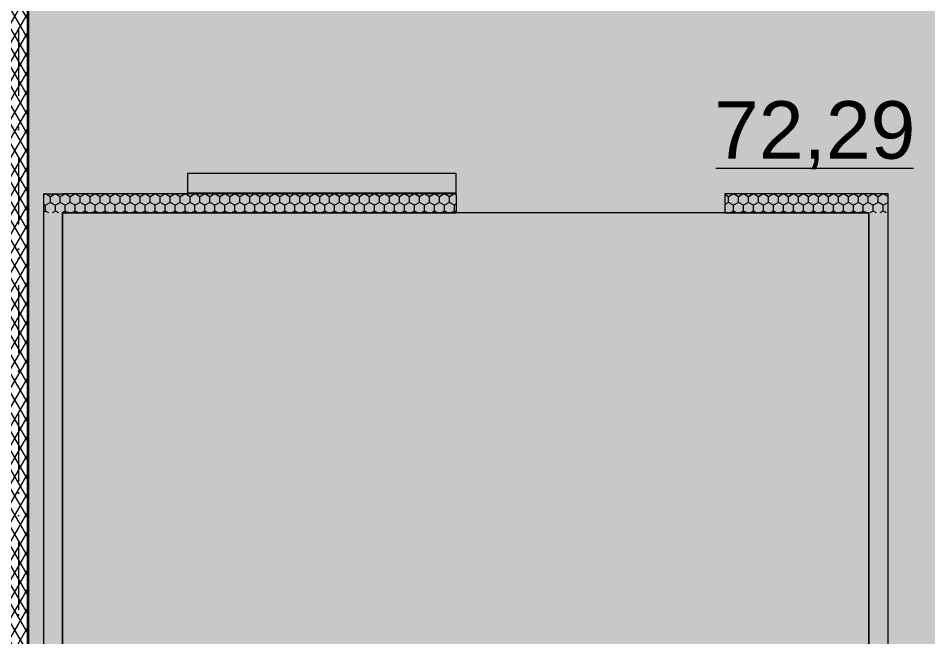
# Model space of a CAD drawing. Header units: millimetres. Extents: x -10605 to 104127, y -15987 to 52426.
# Drawn here: x 39999 to 44737, y 34815 to 38041 of the extents above; entities that cross this region are included whole.
import ezdxf
from ezdxf.enums import TextEntityAlignment as Align

# ---------------------------------------------------------------- set-up
doc = ezdxf.new("R2010")
doc.units = ezdxf.units.MM
doc.header["$MEASUREMENT"] = 0
for name, pattern in [('Dot & Dashed', [670.277762, 352.777767, -176.388884, 0, -141.111112]), ('Крупный пунктир', [634.99999, 0, -634.99999]), ('Штриховая', [300, 200, -100])]:
    doc.linetypes.add(name, pattern=pattern)
for name, color, linetype in [('Двери Archicad', 7, 'Continuous'), ('Зоны', 7, 'Continuous'), ('Зоны морозильные камеры', 7, 'Continuous'), ('Металлический каркас здания', 7, 'Continuous'), ('Морозильные камеры', 7, 'Continuous'), ('Оси', 7, 'Continuous'), ('Стены', 7, 'Continuous')]:
    doc.layers.add(name, color=color, linetype=linetype)
for name, color, linetype, lineweight in [('Двери Archicad_Ном._пера__3', 7, 'Continuous', 0), ('Зоны морозильные камеры_Ном._пера__100', 7, 'Continuous', 9), ('Зоны_Ном._пера__91', 255, 'Continuous', 0), ('Металлический каркас здания_Ном._пера__98', 7, 'Continuous', 25), ('Оси_Ном._пера__200', 7, 'Continuous', 0), ('Паспорта Зон Archicad_Ном._пера__100', 7, 'Continuous', 9), ('Стены _Ном._пера__97', 7, 'Continuous', 35)]:
    doc.layers.add(name, color=color, linetype=linetype, lineweight=lineweight)
for name, color, linetype, lineweight, true_color in [('Двери Archicad_Ном._пера__6', 7, 'Continuous', 13, 0xc23fa3ff), ('Зоны морозильные камеры_Ном._пера__6', 7, 'Continuous', 13, 0xc23fa3ff), ('Морозильные камеры_Ном._пера__6', 7, 'Continuous', 13, 0xc23fa3ff)]:
    doc.layers.add(name, color=color, linetype=linetype, lineweight=lineweight, true_color=true_color)
doc.styles.add('РЎР“Р•РќР•Р\xa0РР\xa0_РЎРўРР›Р¬_1', font='arial.ttf')
pattern_1 = [(90, (0, 0), (-51.961524, 0), [30, -60]), (90, (-25.98, 45), (-51.961524, 0), [30, -60]), (150, (-1e-14, 30), (25.98076, 45), [30, -60]), (150, (-51.96, 30), (25.98076, 45), [30, -60]), (210, (0, 0), (-25.98076, 45), [30, -60]), (210, (-51.96, -2e-14), (-25.98076, 45), [30, -60])]

# ---------------------------------------------------------------- blocks, each defined once
blk = doc.blocks.new('Разгрузочный тамбур_14_28', base_point=(44375.2, 38769.6))
at = {"layer": 'Зоны', "linetype": 'Continuous', "lineweight": 0, "true_color": 0x3f3f3f}
blk.add_hatch(color=250, dxfattribs=at).paths.add_polyline_path([(40129.9, 28225), (44530, 28225), (46125, 28225), (46125, 40125), (40050, 40125), (40050, 28225)])
at = {"layer": 'Паспорта Зон Archicad_Ном._пера__100', "color": 7, "linetype": 'Continuous', "lineweight": 9}
blk.add_line((43633.2, 37258.3), (44662.8, 37258.3), dxfattribs=at)
at = {"layer": 'Паспорта Зон Archicad_Ном._пера__100', "color": 7, "lineweight": 9, "style": 'РЎР“Р•РќР•Р\xa0РР\xa0_РЎРўРР›Р¬_1'}
for tag, p in [('ROOM_NUMBER', (43498.8, 38614.3)), ('ROOM_AREA', (44148, 37457.8))]:
    blk.add_attdef(tag, text='', height=300, dxfattribs=at).set_placement(p, align=Align.MIDDLE_CENTER)
blk = doc.blocks.new('Морозильная камера №3_№3_82', base_point=(42258.1, 33075))
at = {"layer": 'Зоны морозильные камеры_Ном._пера__6', "linetype": 'Continuous', "lineweight": 0, "true_color": 0x0f283f}
for points in [[(42229.9, 37025), (43729.9, 37025), (43729.9, 37125), (42229.9, 37125)], [(44430, 37025), (40229.9, 37025), (40229.9, 28325), (44430, 28325)]]:
    blk.add_hatch(color=158, dxfattribs=at).paths.add_polyline_path(points)
at = {"layer": 'Зоны морозильные камеры_Ном._пера__100', "color": 7, "linetype": 'Штриховая', "lineweight": 9, "flags": 128}
blk.add_lwpolyline([(44430, 37025), (40229.9, 37025), (40229.9, 28325), (44430, 28325)], close=True, dxfattribs=at)
at = {"layer": 'Паспорта Зон Archicad_Ном._пера__100', "color": 7, "lineweight": 9, "style": 'РЎР“Р•РќР•Р\xa0РР\xa0_РЎРўРР›Р¬_1'}
for tag, p in [('DUMMY_112', (43313.9, 33250.8)), ('ROOM_NUMBER', (42074.5, 32705.4)), ('ROOM_AREA', (43876.5, 28697.6))]:
    blk.add_attdef(tag, text='', height=300, dxfattribs=at).set_placement(p, align=Align.MIDDLE_CENTER)
blk = doc.blocks.new('Стена_106', base_point=(44530, 37125))
at = {"layer": 'Морозильные камеры', "linetype": 'Continuous', "lineweight": 0, "true_color": 0x000000}
h = blk.add_hatch(dxfattribs=at)
h.set_pattern_fill('Styrofoam_SM_Insulation__3_', color=18, style=0, pattern_type=2)
h.set_pattern_definition(pattern_1)
h.paths.add_polyline_path([(44430, 37125), (44430, 37025), (44530, 37125)])
h = blk.add_hatch(dxfattribs=at)
h.set_pattern_fill('Styrofoam_SM_Insulation__3_', color=18, style=0, pattern_type=2)
h.set_pattern_definition(pattern_1)
h.paths.add_polyline_path([(44430, 37025), (44530, 37025), (44530, 37125)])
h = blk.add_hatch(dxfattribs=at)
h.set_pattern_fill('Styrofoam_SM_Insulation__3_', color=18, style=0, pattern_type=2)
h.set_pattern_definition(pattern_1)
h.paths.add_polyline_path([(44430, 37025), (44430, 28235), (44530, 28235), (44530, 37025)])
at = {"layer": 'Морозильные камеры_Ном._пера__6', "color": 161, "linetype": 'Continuous', "lineweight": 13, "true_color": 0x3fa3ff, "flags": 128}
for points in [[(44530, 37125), (44430, 37125)], [(44530, 28235), (44530, 37125)], [(44430, 37025), (44430, 28235)]]:
    blk.add_lwpolyline(points, dxfattribs=at)
blk = doc.blocks.new('Стена_107', base_point=(40129.9, 28225))
at = {"layer": 'Морозильные камеры', "linetype": 'Continuous', "lineweight": 0, "true_color": 0x000000}
h = blk.add_hatch(dxfattribs=at)
h.set_pattern_fill('Styrofoam_SM_Insulation__3_', color=18, style=0, pattern_type=2)
h.set_pattern_definition(pattern_1)
h.paths.add_polyline_path([(40129.9, 37125), (40229.9, 37025), (40229.9, 37125)])
h = blk.add_hatch(dxfattribs=at)
h.set_pattern_fill('Styrofoam_SM_Insulation__3_', color=18, style=0, pattern_type=2)
h.set_pattern_definition(pattern_1)
h.paths.add_polyline_path([(40129.9, 37025), (40229.9, 37025), (40129.9, 37125)])
h = blk.add_hatch(dxfattribs=at)
h.set_pattern_fill('Styrofoam_SM_Insulation__3_', color=18, style=0, pattern_type=2)
h.set_pattern_definition(pattern_1)
h.paths.add_polyline_path([(40129.9, 37025), (40129.9, 28235), (40229.9, 28235), (40229.9, 37025)])
at = {"layer": 'Морозильные камеры_Ном._пера__6', "color": 161, "linetype": 'Continuous', "lineweight": 13, "true_color": 0x3fa3ff, "flags": 128}
for points in [[(40129.9, 37125), (40229.9, 37125)], [(40129.9, 37125), (40129.9, 28235)], [(40229.9, 28235), (40229.9, 37025)]]:
    blk.add_lwpolyline(points, dxfattribs=at)
blk = doc.blocks.new('Наружная Раздвижная Дверь 27')
at = {"layer": 'Двери Archicad_Ном._пера__3', "color": 7, "linetype": 'Continuous', "lineweight": 0}
for p, q in [((700, 105), (2100, 105)), ((700, 5), (700, 105)), ((2100, 105), (2100, 5)), ((2100, 5), (700, 5))]:
    blk.add_line(p, q, dxfattribs=at)
at = {"layer": 'Двери Archicad_Ном._пера__6', "color": 161, "linetype": 'Continuous', "lineweight": 13, "true_color": 0x3fa3ff}
for p, q in [((-700, 0), (-700, -100)), ((700, 0), (700, -100))]:
    blk.add_line(p, q, dxfattribs=at)
blk = doc.blocks.new('Стена_271', base_point=(40129.9, 37125))
at = {"layer": 'Морозильные камеры', "linetype": 'Continuous', "lineweight": 0, "true_color": 0x000000}
h = blk.add_hatch(dxfattribs=at)
h.set_pattern_fill('Styrofoam_SM_Insulation__3_', color=18, style=0, pattern_type=2)
h.set_pattern_definition(pattern_1)
h.paths.add_polyline_path([(40229.9, 37125), (40229.9, 37025), (42279.9, 37025), (42279.9, 37125)])
h = blk.add_hatch(dxfattribs=at)
h.set_pattern_fill('Styrofoam_SM_Insulation__3_', color=18, style=0, pattern_type=2)
h.set_pattern_definition(pattern_1)
h.paths.add_polyline_path([(44430, 37125), (43679.9, 37125), (43679.9, 37025), (44430, 37025)])
at = {"layer": 'Морозильные камеры_Ном._пера__6', "color": 161, "linetype": 'Continuous', "lineweight": 13, "true_color": 0x3fa3ff}
for p, q in [((42279.9, 37125), (42279.9, 37025)), ((43679.9, 37125), (43679.9, 37025))]:
    blk.add_line(p, q, dxfattribs=at)
at = {"layer": 'Морозильные камеры_Ном._пера__6', "color": 161, "linetype": 'Continuous', "lineweight": 13, "true_color": 0x3fa3ff, "flags": 128}
for points in [[(42279.9, 37125), (40229.9, 37125)], [(44430, 37125), (43679.9, 37125)], [(40229.9, 37025), (42279.9, 37025)], [(43679.9, 37025), (44430, 37025)]]:
    blk.add_lwpolyline(points, dxfattribs=at)
at = {"layer": 'Двери Archicad', "color": 7, "linetype": 'Continuous', "lineweight": 50, "xscale": -1, "zscale": 1000}
blk.add_blockref('Наружная Раздвижная Дверь 27', (42979.9, 37125), dxfattribs=at)
blk = doc.blocks.new('Стена_364', base_point=(40000, 34125))
at = {"layer": 'Стены', "linetype": 'Continuous', "lineweight": 0, "true_color": 0x000000}
h = blk.add_hatch(dxfattribs=at)
h.set_pattern_fill('Batt_Insulation__3_', color=18, style=0, pattern_type=2)
h.set_pattern_definition([(60, (0, 0), (-43.30127, 25), []), (120, (0, 0), (43.30127, 25), [])])
h.paths.add_polyline_path([(40050, 34125), (40050, 39875), (39950, 39875), (39950, 34125)])
at = {"layer": 'Стены _Ном._пера__97', "color": 7, "linetype": 'Continuous', "lineweight": 35, "flags": 128}
for points in [[(40050, 39875), (39950, 39875)], [(39950, 39875), (39950, 34125)], [(40050, 34125), (40050, 39875)], [(39950, 34125), (40050, 34125)]]:
    blk.add_lwpolyline(points, dxfattribs=at)
blk = doc.blocks.new('Двутавp К 26020-83 27')
at = {"layer": 'Металлический каркас здания_Ном._пера__98', "color": 7, "linetype": 'Крупный пунктир', "lineweight": 25}
blk.add_line((0, 0), (39875, 0), dxfattribs=at)
blk = doc.blocks.new('Стандартный Маркер Сетки_4')
at = {"layer": 'Оси_Ном._пера__200', "color": 7, "linetype": 'Dot & Dashed', "lineweight": 0}
blk.add_line((0, 0), (55187, 0), dxfattribs=at)
at = {"layer": 'Оси_Ном._пера__200', "color": 7, "lineweight": 0, "style": 'РЎР“Р•РќР•Р\xa0РР\xa0_РЎРўРР›Р¬_1'}
blk.add_attdef('AC_MarkerText_1', text='', height=300, rotation=90, dxfattribs=at).set_placement((55368.5, -68.6), align=Align.TOP_CENTER)

msp = doc.modelspace()

# ---------------------------------------------------------------- linework, layer by layer
at = {"layer": 'Зоны морозильные камеры_Ном._пера__6', "color": 161, "linetype": 'Continuous', "lineweight": 13, "true_color": 0x3fa3ff, "flags": 128}
msp.add_lwpolyline([(44430, 37025.00012), (40229.94333, 37025.00012), (40229.94333, 28325.00012), (44430, 28325.00012)], close=True, dxfattribs=at)
at = {"layer": 'Зоны_Ном._пера__91', "color": 255, "linetype": 'Continuous', "lineweight": 0, "flags": 128}
msp.add_lwpolyline([(40129.94335, 28225.00005), (44529.99998, 28225.00005), (46124.99999, 28225.00005), (46124.99999, 40125.00012), (40050.0002, 40125.00012), (40050.0002, 28225.00005)], close=True, dxfattribs=at)

# ---------------------------------------------------------------- block references
at = {"layer": 'Зоны', "color": 7, "linetype": 'Continuous', "lineweight": 9}
ref = msp.add_blockref('Разгрузочный тамбур_14_28', (44375.15297, 38769.61505), dxfattribs=at)
ref.add_attrib('ROOM_AREA', '72,29', dxfattribs={"layer": 'Паспорта Зон Archicad_Ном._пера__100', "color": 7, "lineweight": 9, "height": 300, "style": 'РЎР“Р•РќР•Р\xa0РР\xa0_РЎРўРР›Р¬_1'}).set_placement((44148.0161, 37457.75342), align=Align.MIDDLE_CENTER)
at = {"layer": 'Зоны морозильные камеры', "color": 7, "linetype": 'Continuous', "lineweight": 9}
msp.add_blockref('Морозильная камера №3_№3_82', (42258.14475, 33075.01501), dxfattribs=at)
at = {"layer": 'Металлический каркас здания', "color": 7, "linetype": 'Continuous', "lineweight": 9, "zscale": 1000, "rotation": 90}
msp.add_blockref('Двутавp К 26020-83 27', (40000, 0), dxfattribs=at)
at = {"layer": 'Морозильные камеры', "color": 161, "lineweight": 13, "true_color": 0x3fa3ff}
for name, p in [('Стена_271', (40129.94333, 37125.00012)), ('Стена_107', (40129.94333, 28225.00005)), ('Стена_106', (44530, 37125.00012))]:
    msp.add_blockref(name, p, dxfattribs=at)
at = {"layer": 'Оси', "color": 8, "linetype": 'Continuous', "lineweight": 0, "true_color": 0x747474, "zscale": 1000, "rotation": 270}
msp.add_blockref('Стандартный Маркер Сетки_4', (40000, 40000.00005), dxfattribs=at)
at = {"layer": 'Стены', "color": 7, "lineweight": 35}
msp.add_blockref('Стена_364', (40000.00006, 34124.99222), dxfattribs=at)

doc.saveas('drawing.dxf')
